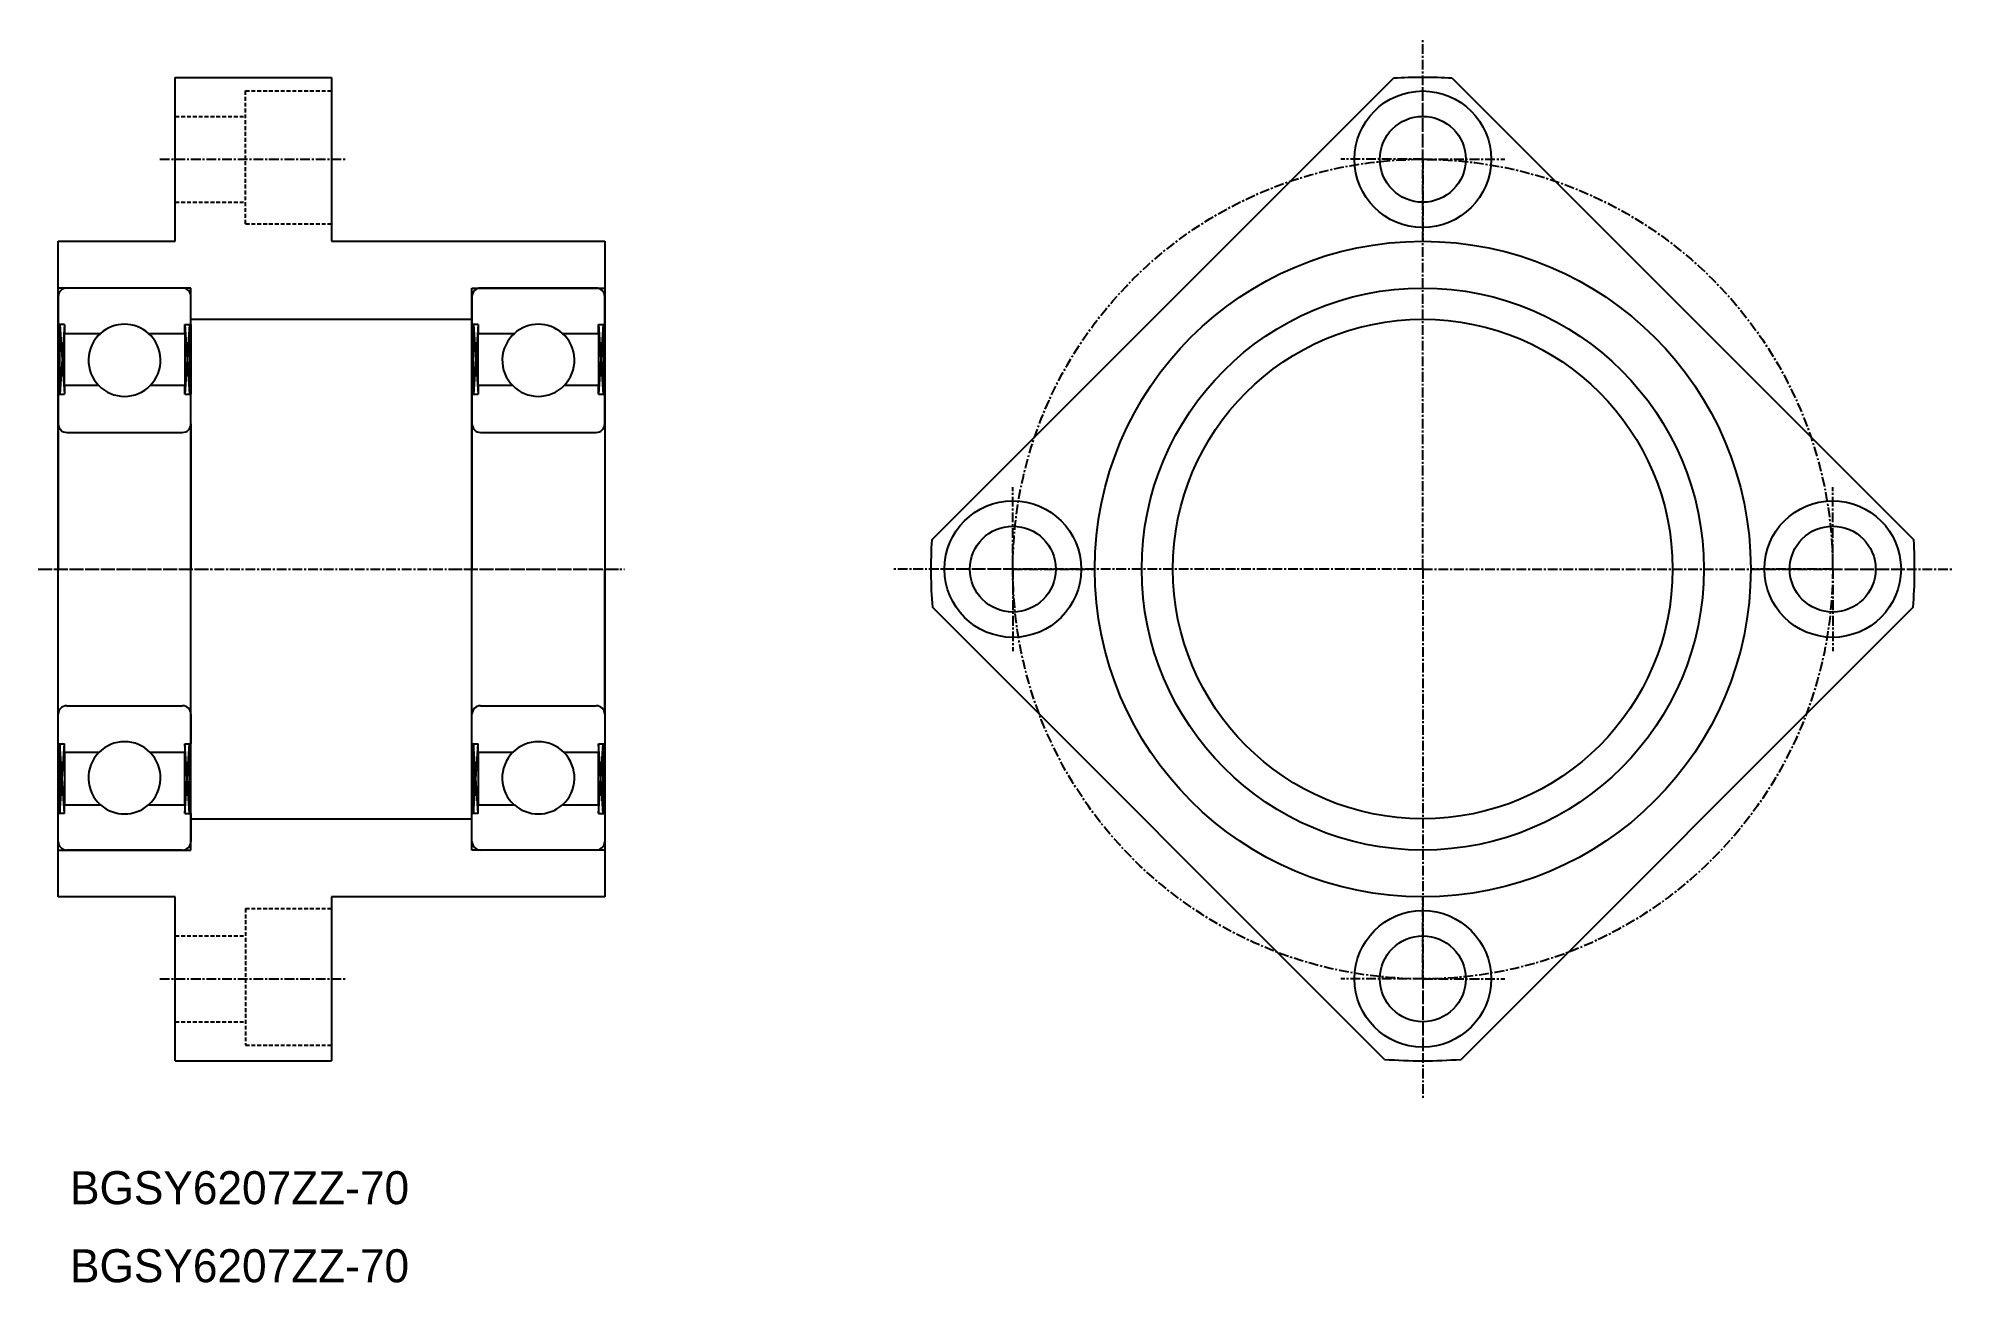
# Model space of a CAD drawing. Extents: x -121 to 124, y -114 to 46.
import ezdxf

# ---------------------------------------------------------------- set-up
doc = ezdxf.new("R2010")
doc.units = 0
doc.linetypes.add('CENTER', pattern=[2, 1.25, -0.25, 0.25, -0.25])
doc.linetypes.add('DASHED', pattern=[0.75, 0.5, -0.25])
doc.layers.get('0').update_dxf_attribs({"linetype": 'CONTINUOUS'})
doc.layers.add('CENTER', color=1, linetype='CENTER')

msp = doc.modelspace()

# ---------------------------------------------------------------- linework, layer by layer
at = {"color": 7, "linetype": 'CONTINUOUS'}
for p, q in [((-103.77, 19.53), (-103.77, 40.53)), ((-103.77, 40.53), (-83.77, 40.53)), ((-83.77, 40.53), (-83.77, 19.53)), ((-6.89, -18.71), (52.24, 40.42)), ((59.75, 40.42), (118.89, -18.71)), ((-118.77, 19.53), (-103.77, 19.53)), ((-118.77, -64.47), (-118.77, 19.53)), ((-83.77, 19.53), (-48.77, 19.53)), ((-48.77, 19.53), (-48.77, -64.47)), ((-101.77, 13.53), (-118.77, 13.53)), ((-118.77, 12.43), (-118.77, 8.86)), ((-102.87, 13.53), (-117.67, 13.53)), ((-101.77, -58.47), (-101.77, 13.53)), ((-101.77, 8.86), (-101.77, 12.43)), ((-65.77, 13.53), (-48.77, 13.53)), ((-65.77, -58.47), (-65.77, 13.53)), ((-65.77, 12.43), (-65.77, 8.86)), ((-49.87, 13.53), (-64.67, 13.53)), ((-48.77, 8.86), (-48.77, 12.43)), ((-117.98, 8.86), (-118.77, 8.86)), ((-118.77, 8.86), (-118.77, -0.07)), ((-118.57, -0.07), (-118.57, 8.86)), ((-118.57, 8.86), (-117.98, -0.07)), ((-117.98, 8.86), (-118.57, -0.07)), ((-117.98, 8.86), (-117.98, 7.73)), ((-117.98, 7.73), (-113.35, 7.73)), ((-117.98, 1.03), (-117.98, 7.73)), ((-107.18, 7.73), (-102.55, 7.73)), ((-102.55, 7.73), (-102.55, 8.86)), ((-102.55, 8.86), (-101.77, 8.86)), ((-102.55, 8.86), (-101.96, -0.07)), ((-101.96, 8.86), (-102.55, -0.07)), ((-102.55, 7.73), (-102.55, 1.03)), ((-101.96, 8.86), (-101.96, -0.07)), ((-101.77, 9.53), (-65.77, 9.53)), ((-101.77, 8.86), (-101.77, -0.07)), ((-64.98, 8.86), (-65.77, 8.86)), ((-65.77, 8.86), (-65.77, -0.07)), ((-65.57, -0.07), (-65.57, 8.86)), ((-65.57, 8.86), (-64.98, -0.07)), ((-64.98, 8.86), (-65.57, -0.07)), ((-64.98, 8.86), (-64.98, 7.73)), ((-64.98, 7.73), (-60.35, 7.73)), ((-64.98, 1.03), (-64.98, 7.73)), ((-54.18, 7.73), (-49.55, 7.73)), ((-49.55, 7.73), (-49.55, 8.86)), ((-49.55, 8.86), (-48.77, 8.86)), ((-49.55, 8.86), (-48.96, -0.07)), ((-48.96, 8.86), (-49.55, -0.07)), ((-49.55, 7.73), (-49.55, 1.03)), ((-48.96, 8.86), (-48.96, -0.07)), ((-48.77, 8.86), (-48.77, -0.07)), ((-113.56, 1.03), (-117.98, 1.03)), ((-117.98, 1.03), (-117.98, -0.07)), ((-102.55, 1.03), (-106.97, 1.03)), ((-102.55, -0.07), (-102.55, 1.03)), ((-60.56, 1.03), (-64.98, 1.03)), ((-64.98, 1.03), (-64.98, -0.07)), ((-49.55, 1.03), (-53.97, 1.03)), ((-49.55, -0.07), (-49.55, 1.03)), ((-118.77, -0.07), (-118.77, -3.87)), ((-118.77, -0.07), (-117.98, -0.07)), ((-102.55, -0.07), (-101.77, -0.07)), ((-101.77, -3.87), (-101.77, -0.07)), ((-65.77, -0.07), (-65.77, -3.87)), ((-65.77, -0.07), (-64.98, -0.07)), ((-49.55, -0.07), (-48.77, -0.07)), ((-48.77, -3.87), (-48.77, -0.07)), ((-118.77, -3.87), (-118.77, -22.47)), ((-101.77, -3.87), (-101.77, -22.47)), ((-65.77, -3.87), (-65.77, -22.47)), ((-48.77, -3.87), (-48.77, -22.47)), ((-117.67, -4.97), (-102.87, -4.97)), ((-64.67, -4.97), (-49.87, -4.97)), ((-118.77, -41.07), (-118.77, -22.47)), ((-101.77, -41.07), (-101.77, -22.47)), ((-65.77, -41.07), (-65.77, -22.47)), ((-48.77, -41.07), (-48.77, -22.47)), ((51.1, -85.28), (-6.81, -27.37)), ((118.81, -27.37), (60.9, -85.28)), ((-118.77, -44.87), (-118.77, -41.07)), ((-117.67, -39.97), (-102.87, -39.97)), ((-101.77, -41.07), (-101.77, -44.87)), ((-65.77, -44.87), (-65.77, -41.07)), ((-64.67, -39.97), (-49.87, -39.97)), ((-48.77, -41.07), (-48.77, -44.87)), ((-118.77, -53.79), (-118.77, -44.87)), ((-118.77, -44.87), (-117.98, -44.87)), ((-118.57, -44.87), (-118.57, -53.79)), ((-118.57, -53.79), (-117.98, -44.87)), ((-117.98, -53.79), (-118.57, -44.87)), ((-117.98, -45.97), (-117.98, -44.87)), ((-113.56, -45.97), (-117.98, -45.97)), ((-117.98, -45.97), (-117.98, -52.67)), ((-102.55, -45.97), (-106.97, -45.97)), ((-102.55, -44.87), (-102.55, -45.97)), ((-102.55, -44.87), (-101.77, -44.87)), ((-102.55, -53.79), (-101.96, -44.87)), ((-101.96, -53.79), (-102.55, -44.87)), ((-102.55, -52.67), (-102.55, -45.97)), ((-101.96, -53.79), (-101.96, -44.87)), ((-101.77, -53.79), (-101.77, -44.87)), ((-65.77, -53.79), (-65.77, -44.87)), ((-65.77, -44.87), (-64.98, -44.87)), ((-65.57, -44.87), (-65.57, -53.79)), ((-65.57, -53.79), (-64.98, -44.87)), ((-64.98, -53.79), (-65.57, -44.87)), ((-64.98, -45.97), (-64.98, -44.87)), ((-60.56, -45.97), (-64.98, -45.97)), ((-64.98, -45.97), (-64.98, -52.67)), ((-49.55, -45.97), (-53.97, -45.97)), ((-49.55, -44.87), (-49.55, -45.97)), ((-49.55, -44.87), (-48.77, -44.87)), ((-49.55, -53.79), (-48.96, -44.87)), ((-48.96, -53.79), (-49.55, -44.87)), ((-49.55, -52.67), (-49.55, -45.97)), ((-48.96, -53.79), (-48.96, -44.87)), ((-48.77, -53.79), (-48.77, -44.87)), ((-118.77, -57.37), (-118.77, -53.79)), ((-117.98, -53.79), (-118.77, -53.79)), ((-117.98, -52.67), (-113.35, -52.67)), ((-117.98, -53.79), (-117.98, -52.67)), ((-107.18, -52.67), (-102.55, -52.67)), ((-102.55, -52.67), (-102.55, -53.79)), ((-102.55, -53.79), (-101.77, -53.79)), ((-101.77, -53.79), (-101.77, -57.37)), ((-65.77, -57.37), (-65.77, -53.79)), ((-64.98, -53.79), (-65.77, -53.79)), ((-64.98, -52.67), (-60.35, -52.67)), ((-64.98, -53.79), (-64.98, -52.67)), ((-54.18, -52.67), (-49.55, -52.67)), ((-49.55, -52.67), (-49.55, -53.79)), ((-49.55, -53.79), (-48.77, -53.79)), ((-48.77, -53.79), (-48.77, -57.37)), ((-101.77, -54.47), (-65.77, -54.47)), ((-118.77, -58.47), (-101.77, -58.47)), ((-102.87, -58.47), (-117.67, -58.47)), ((-48.77, -58.47), (-65.77, -58.47)), ((-49.87, -58.47), (-64.67, -58.47)), ((-103.77, -64.47), (-118.77, -64.47)), ((-103.77, -85.47), (-103.77, -64.47)), ((-83.77, -64.47), (-83.77, -85.47)), ((-48.77, -64.47), (-83.77, -64.47)), ((-103.77, -85.47), (-83.77, -85.47))]:
    msp.add_line(p, q, dxfattribs=at)
at = {"color": 3, "linetype": 'DASHED'}
for p, q in [((-94.77, 21.78), (-94.77, 38.78)), ((-94.77, 38.78), (-83.77, 38.78)), ((-103.77, 35.53), (-94.77, 35.53)), ((-103.77, 24.53), (-94.77, 24.53)), ((-94.77, 21.78), (-83.77, 21.78)), ((-94.77, -65.97), (-94.77, -83.47)), ((-94.77, -65.97), (-83.77, -65.97)), ((-103.77, -69.47), (-94.77, -69.47)), ((-103.77, -80.47), (-94.77, -80.47)), ((-94.77, -83.47), (-83.77, -83.47))]:
    msp.add_line(p, q, dxfattribs=at)
at = {"color": 7, "linetype": 'CONTINUOUS'}
for centre, radius in [((56, 30.03), 8.75), ((56, 30.03), 5.5), ((56, -22.47), 42), ((56, -22.47), 36), ((56, -22.47), 32), ((3.5, -22.47), 8.75), ((108.5, -22.47), 8.75), ((3.5, -22.47), 5.5), ((108.5, -22.47), 5.5), ((56, -74.97), 8.75), ((56, -74.97), 5.5)]:
    msp.add_circle(centre, radius, dxfattribs=at)
for centre, radius, start, end in [((56, -22.47), 63, 86.5828, 93.4172), ((-117.67, 12.43), 1.1, 90, 180), ((-102.87, 12.43), 1.1, 0, 90), ((-64.67, 12.43), 1.1, 90, 180), ((-49.87, 12.43), 1.1, 0, 90), ((-110.27, 4.28), 4.62, 131.7596, 224.6442), ((-110.27, 4.28), 4.62, 48.2404, 131.7596), ((-110.27, 4.28), 4.62, 315.3558, 48.2404), ((-57.27, 4.28), 4.62, 131.7596, 224.6442), ((-57.27, 4.28), 4.62, 48.2404, 131.7596), ((-57.27, 4.28), 4.62, 315.3558, 48.2404), ((-110.27, 4.28), 4.62, 224.6442, 315.3558), ((-57.27, 4.28), 4.62, 224.6442, 315.3558), ((-117.67, -3.87), 1.1, 180, 270), ((-102.87, -3.87), 1.1, 270, 0), ((-64.67, -3.87), 1.1, 180, 270), ((-49.87, -3.87), 1.1, 270, 0), ((56, -22.47), 63, 176.5828, 184.4588), ((56, -22.47), 63, 355.5412, 3.4172), ((-117.67, -41.07), 1.1, 90, 180), ((-102.87, -41.07), 1.1, 0, 90), ((-64.67, -41.07), 1.1, 90, 180), ((-49.87, -41.07), 1.1, 0, 90), ((-110.27, -49.22), 4.63, 135.3558, 228.2404), ((-110.27, -49.22), 4.63, 44.6442, 135.3558), ((-110.27, -49.22), 4.62, 311.7596, 44.6442), ((-57.27, -49.22), 4.63, 135.3558, 228.2404), ((-57.27, -49.22), 4.63, 44.6442, 135.3558), ((-57.27, -49.22), 4.62, 311.7596, 44.6442), ((-110.27, -49.22), 4.62, 228.2404, 311.7596), ((-57.27, -49.22), 4.62, 228.2404, 311.7596), ((-117.67, -57.37), 1.1, 180, 270), ((-102.87, -57.37), 1.1, 270, 0), ((-64.67, -57.37), 1.1, 180, 270), ((-49.87, -57.37), 1.1, 270, 0), ((56, -22.47), 63, 265.5412, 274.4588)]:
    msp.add_arc(centre, radius, start, end, dxfattribs=at)
at = {"layer": 'CENTER', "color": 1, "linetype": 'CENTER'}
for p, q in [((56, -22.47), (56, 45.53)), ((56, 30.03), (56, 40.53)), ((-105.77, 30.03), (-81.77, 30.03)), ((56, 30.03), (45.5, 30.03)), ((56, 30.03), (56, 19.53)), ((56, 30.03), (66.5, 30.03)), ((3.5, -22.47), (3.5, -11.97)), ((108.5, -22.47), (108.5, -11.97)), ((-121.32, -22.47), (-99.22, -22.47)), ((-120.77, -22.47), (-46.77, -22.47)), ((-68.32, -22.47), (-46.22, -22.47)), ((56, -22.47), (-12, -22.47)), ((3.5, -22.47), (-7, -22.47)), ((3.5, -22.47), (3.5, -32.97)), ((3.5, -22.47), (14, -22.47)), ((56, -22.47), (56, -90.47)), ((56, -22.47), (124, -22.47)), ((108.5, -22.47), (98, -22.47)), ((108.5, -22.47), (108.5, -32.97)), ((108.5, -22.47), (119, -22.47)), ((56, -74.97), (56, -64.47)), ((-105.77, -74.97), (-81.77, -74.97)), ((56, -74.97), (45.5, -74.97)), ((56, -74.97), (66.5, -74.97)), ((56, -74.97), (56, -85.47))]:
    msp.add_line(p, q, dxfattribs=at)
msp.add_circle((56, -22.47), 52.5, dxfattribs=at)

# ---------------------------------------------------------------- texts
at = {"color": 7, "linetype": 'CONTINUOUS'}
for p in [(-117.25, -103.84), (-117.25, -113.84)]:
    msp.add_text('BGSY6207ZZ-70', height=4.2333, dxfattribs=at).set_placement(p)

doc.saveas('drawing.dxf')
